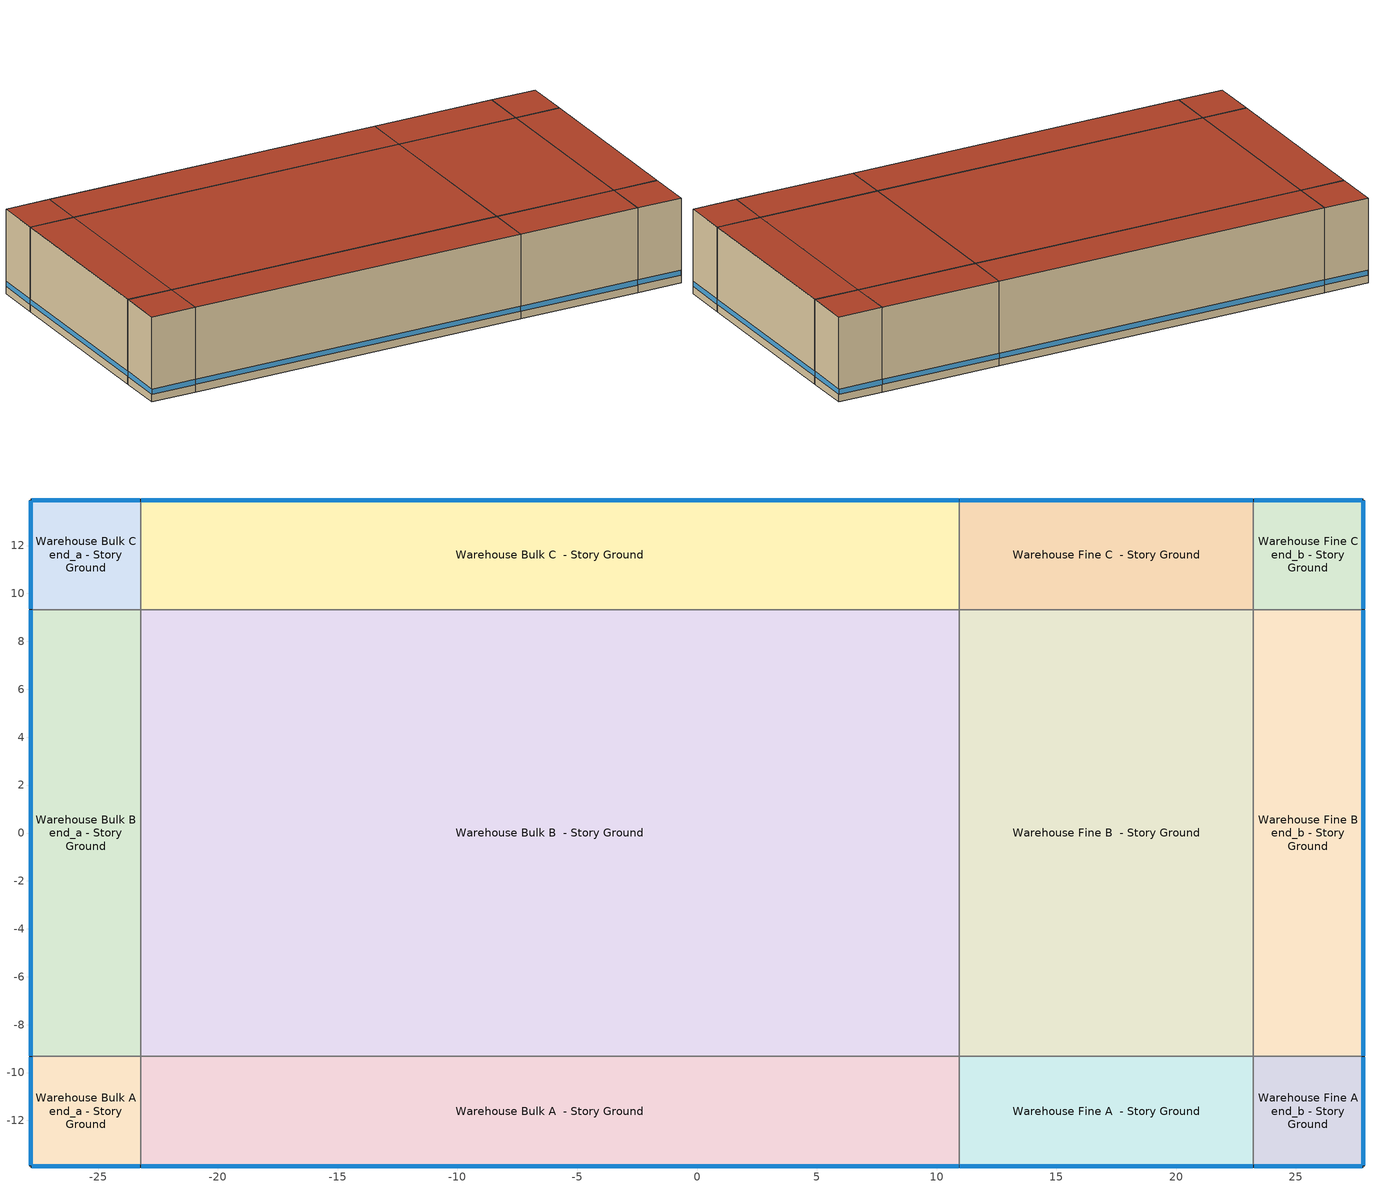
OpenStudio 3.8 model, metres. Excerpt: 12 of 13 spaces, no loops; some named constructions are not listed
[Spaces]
Warehouse Bulk A end_a - Story Ground
 floor ground (Foundation F 126 Perim 914 Area 209): -27.8,-13.9 -27.8,-9.33 -23.23,-9.33 -23.23,-13.9 z0
 wall outside: -27.8,-9.33 -27.8,-13.9 -23.23,-13.9 z0:8.53
 wall to Warehouse Bulk B end_a - Story Ground: -23.23,-9.33 -27.8,-9.33 z0:8.53
 wall to Warehouse Bulk A  - Story Ground: -23.23,-13.9 -23.23,-9.33 z0:8.53
 window (Window U-1.01 SHGC 0.74): -27.8,-9.36 -27.8,-13.88 / -27.78,-13.9 -23.26,-13.9 z0.76:1.28
 roof outside: -23.23,-13.9 -23.23,-9.33 -27.8,-9.33 -27.8,-13.9 z8.53
Warehouse Bulk B end_a - Story Ground
 floor ground (Foundation F 126 Perim 1866 Area 8531): -27.8,-9.33 -27.8,9.33 -23.23,9.33 -23.23,-9.33 z0
 wall outside: -27.8,9.33 -27.8,-9.33 z0:8.53
 wall to Warehouse Bulk C end_a - Story Ground: -23.23,9.33 -27.8,9.33 z0:8.53
 wall to Warehouse Bulk B  - Story Ground: -23.23,-9.33 -23.23,9.33 z0:8.53
 window (Window U-1.01 SHGC 0.74): -27.8,9.3 -27.8,-9.3 z0.76:1.28
 roof outside: -23.23,-9.33 -23.23,9.33 -27.8,9.33 -27.8,-9.33 z8.53
Warehouse Bulk C end_a - Story Ground
 floor ground (Foundation F 126 Perim 914 Area 209): -27.8,9.33 -27.8,13.9 -23.23,13.9 -23.23,9.33 z0
 wall outside: -23.23,13.9 -27.8,13.9 -27.8,9.33 z0:8.53
 wall to Warehouse Bulk C  - Story Ground: -23.23,9.33 -23.23,13.9 z0:8.53
 window (Window U-1.01 SHGC 0.74): -27.8,13.88 -27.8,9.36 / -23.26,13.9 -27.78,13.9 z0.76:1.28
 roof outside: -23.23,9.33 -23.23,13.9 -27.8,13.9 -27.8,9.33 z8.53
Warehouse Bulk A  - Story Ground
 floor ground (Foundation F 126 Perim 3418 Area 15629): -23.23,-13.9 -23.23,-9.33 10.95,-9.33 10.95,-13.9 z0
 wall outside: -23.23,-13.9 10.95,-13.9 z0:8.53
 wall to Warehouse Bulk B  - Story Ground: 10.95,-9.33 -23.23,-9.33 z0:8.53
 wall to Warehouse Fine A  - Story Ground: 10.95,-13.9 10.95,-9.33 z0:8.53
 window (Window U-1.01 SHGC 0.74): -23.21,-13.9 10.93,-13.9 z0.76:1.27
 roof outside: 10.95,-13.9 10.95,-9.33 -23.23,-9.33 -23.23,-13.9 z8.53
Warehouse Bulk B  - Story Ground
 floor ground (Foundation F 126 Perim 0 Area 63788): -23.23,-9.33 -23.23,9.33 10.95,9.33 10.95,-9.33 z0
 wall to Warehouse Bulk C  - Story Ground: 10.95,9.33 -23.23,9.33 z0:8.53
 wall to Warehouse Fine B  - Story Ground: 10.95,-9.33 10.95,9.33 z0:8.53
 roof outside: 10.95,-9.33 10.95,9.33 -23.23,9.33 -23.23,-9.33 z8.53
Warehouse Bulk C  - Story Ground
 floor ground (Foundation F 126 Perim 3418 Area 15629): -23.23,9.33 -23.23,13.9 10.95,13.9 10.95,9.33 z0
 wall outside: 10.95,13.9 -23.23,13.9 z0:8.53
 wall to Warehouse Fine C  - Story Ground: 10.95,9.33 10.95,13.9 z0:8.53
 window (Window U-1.01 SHGC 0.74): 10.93,13.9 -23.21,13.9 z0.76:1.27
 roof outside: 10.95,9.33 10.95,13.9 -23.23,13.9 -23.23,9.33 z8.53
Warehouse Fine A  - Story Ground
 floor ground (Foundation F 126 Perim 1228 Area 5614): 10.95,-13.9 10.95,-9.33 23.23,-9.33 23.23,-13.9 z0
 wall outside: 10.95,-13.9 23.23,-13.9 z0:8.53
 wall to Warehouse Fine B  - Story Ground: 23.23,-9.33 10.95,-9.33 z0:8.53
 wall to Warehouse Fine A end_b - Story Ground: 23.23,-13.9 23.23,-9.33 z0:8.53
 window (Window U-1.01 SHGC 0.74): 10.98,-13.9 23.21,-13.9 z0.76:1.28
 roof outside: 23.23,-13.9 23.23,-9.33 10.95,-9.33 10.95,-13.9 z8.53
Warehouse Fine B  - Story Ground
 floor ground (Foundation F 126 Perim 0 Area 22915): 10.95,-9.33 10.95,9.33 23.23,9.33 23.23,-9.33 z0
 wall to Warehouse Fine C  - Story Ground: 23.23,9.33 10.95,9.33 z0:8.53
 wall to Warehouse Fine B end_b - Story Ground: 23.23,-9.33 23.23,9.33 z0:8.53
 roof outside: 23.23,-9.33 23.23,9.33 10.95,9.33 10.95,-9.33 z8.53
Warehouse Fine C  - Story Ground
 floor ground (Foundation F 126 Perim 1228 Area 5614): 10.95,9.33 10.95,13.9 23.23,13.9 23.23,9.33 z0
 wall outside: 23.23,13.9 10.95,13.9 z0:8.53
 wall to Warehouse Fine C end_b - Story Ground: 23.23,9.33 23.23,13.9 z0:8.53
 window (Window U-1.01 SHGC 0.74): 23.21,13.9 10.98,13.9 z0.76:1.28
 roof outside: 23.23,9.33 23.23,13.9 10.95,13.9 10.95,9.33 z8.53
Warehouse Fine A end_b - Story Ground
 floor ground (Foundation F 126 Perim 914 Area 209): 23.23,-13.9 23.23,-9.33 27.8,-9.33 27.8,-13.9 z0
 wall outside: 23.23,-13.9 27.8,-13.9 27.8,-9.33 z0:8.53
 wall to Warehouse Fine B end_b - Story Ground: 27.8,-9.33 23.23,-9.33 z0:8.53
 window (Window U-1.01 SHGC 0.74): 23.26,-13.9 27.78,-13.9 / 27.8,-13.88 27.8,-9.36 z0.76:1.28
 roof outside: 27.8,-13.9 27.8,-9.33 23.23,-9.33 23.23,-13.9 z8.53
Warehouse Fine B end_b - Story Ground
 floor ground (Foundation F 126 Perim 1866 Area 8531): 23.23,-9.33 23.23,9.33 27.8,9.33 27.8,-9.33 z0
 wall outside: 27.8,-9.33 27.8,9.33 z0:8.53
 wall to Warehouse Fine C end_b - Story Ground: 27.8,9.33 23.23,9.33 z0:8.53
 window (Window U-1.01 SHGC 0.74): 27.8,-9.3 27.8,9.3 z0.76:1.28
 roof outside: 27.8,-9.33 27.8,9.33 23.23,9.33 23.23,-9.33 z8.53
Warehouse Fine C end_b - Story Ground
 floor ground (Foundation F 126 Perim 914 Area 209): 23.23,9.33 23.23,13.9 27.8,13.9 27.8,9.33 z0
 wall outside: 27.8,9.33 27.8,13.9 23.23,13.9 z0:8.53
 window (Window U-1.01 SHGC 0.74): 27.78,13.9 23.26,13.9 / 27.8,9.36 27.8,13.88 z0.76:1.28
 roof outside: 27.8,9.33 27.8,13.9 23.23,13.9 23.23,9.33 z8.53
[Schedule:Ruleset]
Name | Default Day Schedule | Summer Design Day Schedule | Winter Design Day Schedule
Warehouse BLDG_LIGHT_STORAGE_SCH | Warehouse BLDG_LIGHT_STORAGE_SCH Default | Warehouse BLDG_LIGHT_STORAGE_SCH Summer Design Day | Warehouse BLDG_LIGHT_STORAGE_SCH Winter Design Day
Warehouse Bldg Equip | Warehouse Bldg Equip Default | Warehouse Bldg Equip Summer Design Day | Warehouse Bldg Equip Winter Design Day
Clothing Schedule | Clothing Schedule Default Winter Clothes
Warehouse BLDG_LIGHT_OFFICE_SCH | Warehouse BLDG_LIGHT_OFFICE_SCH Default | Warehouse BLDG_LIGHT_OFFICE_SCH Summer Design Day | Warehouse BLDG_LIGHT_OFFICE_SCH Winter Design Day
Warehouse Office_Plug_SCH | Warehouse Office_Plug_SCH Default | Warehouse Office_Plug_SCH Summer Design Day | Warehouse Office_Plug_SCH Winter Design Day
[Schedule:Day]
Warehouse Bldg Occ WntrDsn|Wknd Day: Average, 7, 45, 0, 24, 0, 0
Warehouse BLDG_LIGHT_STORAGE_SCH Default: Average, 7, 45, 0.1, 24, 0, 0.1
Warehouse BLDG_LIGHT_STORAGE_SCH Summer Design Day; Always On Default; Clothing Schedule Default Winter Clothes; Warehouse BLDG_LIGHT_OFFICE_SCH Summer Design Day; Warehouse Office_Plug_SCH Summer Design Day: 24, 0, 1
Warehouse BLDG_LIGHT_STORAGE_SCH Wkdy Day: Average, 6, 15, 0.1, 6, 30, 0.225, 6, 45, 0.35, 7, 0, 0.475, 7, 15, 0.6, 7, 30, 0.6375, 7, 45, 0.675, 8, 0, 0.7125, 8, 15, 0.75, 8, 30, 0.775, 8, 45, 0.8, 9, 0, 0.825, 9, 15, 0.85, 18, 45, 0.85, 19, 0, 0.825, 19, 15, 0.8, 19, 30, 0.775, 19, 45, 0.75, 20, 0, 0.7125, 20, 15, 0.675, 20, 30, 0.6375, 20, 45, 0.6, 21, 0, 0.475, 21, 15, 0.35, 21, 30, 0.225, 21, 45, 0.1, 24, 0, 0.1
Warehouse BLDG_LIGHT_STORAGE_SCH Winter Design Day; Work Efficiency Schedule Default; Warehouse BLDG_LIGHT_OFFICE_SCH Winter Design Day; Warehouse Office_Plug_SCH Winter Design Day: 24, 0, 0
Warehouse Bldg Equip Default: Average, 7, 45, 0.25, 20, 15, 1, 24, 0, 0.25
Warehouse Bldg Equip Summer Design Day; Warehouse Bldg Equip Winter Design Day: 8, 0, 0.25, 17, 0, 1, 24, 0, 0.25
Warehouse Bldg Equip Wknd|Hol Day: Average, 7, 45, 0.25, 24, 0, 0.25
Clothing Schedule Summer Clothes: 24, 0, 0.5
Air Velocity Schedule Default: 24, 0, 0.2
Warehouse BLDG_LIGHT_OFFICE_SCH Default: Average, 7, 45, 0.18, 24, 0, 0.18
Warehouse BLDG_LIGHT_OFFICE_SCH Wkdy Day: Average, 5, 15, 0.18, 5, 30, 0.184186, 5, 45, 0.188371, 6, 0, 0.192556, 6, 15, 0.196742, 6, 30, 0.237373, 6, 45, 0.278005, 7, 0, 0.318636, 7, 15, 0.359268, 7, 30, 0.434115, 7, 45, 0.508963, 8, 0, 0.583811, 8, 15, 0.658658, 13, 0, 0.658658, 13, 15, 0.639412, 13, 30, 0.620165, 13, 45, 0.600919, 14, 0, 0.581672, 14, 15, 0.600919, 14, 30, 0.620165, 14, 45, 0.639412, 15, 0, 0.658658, 19, 45, 0.658658, 20, 0, 0.624442, 20, 15, 0.590226, 20, 30, 0.55601, 20, 45, 0.521794, 21, 0, 0.436345, 21, 15, 0.350897, 21, 30, 0.265448, 21, 45, 0.18, 24, 0, 0.18
Warehouse Office_Plug_SCH Default: Average, 7, 45, 0.25545, 24, 0, 0.25545
Warehouse Office_Plug_SCH Wkdy Day: Average, 5, 15, 0.25545, 5, 30, 0.264289, 5, 45, 0.273128, 6, 0, 0.281967, 6, 15, 0.290807, 6, 30, 0.339274, 6, 45, 0.387742, 7, 0, 0.43621, 7, 15, 0.484677, 7, 30, 0.605847, 7, 45, 0.727016, 8, 0, 0.848186, 8, 15, 0.969355, 19, 45, 0.969355, 20, 0, 0.848186, 20, 15, 0.727016, 20, 30, 0.605847, 20, 45, 0.484677, 21, 0, 0.427371, 21, 15, 0.370064, 21, 30, 0.312757, 21, 45, 0.25545, 24, 0, 0.25545
Warehouse HtgSetp Sat Day: Average, 1, 45, 21.1, 13, 45, 15.6, 24, 0, 21.1
Warehouse HtgSetp Sun Day: Average, 7, 45, 15.6, 24, 0, 15.6
Warehouse Cooling Setpoint Sat Day: Average, 15, 45, 27.3333, 24, 0, 27.3333
Warehouse Cooling Setpoint Wkdy|SmrDsn Day: Average, 5, 45, 27.3333, 20, 15, 24, 24, 0, 27.3333
Building Hours of Operation NonResidential Sunday: 7, 45, 0, 14, 0, 1, 24, 0, 0
autogen Warehouse Activity 0_day_sch: Average, 24, 0, 120
autogen Warehouse ClgSetp BulkStorage 0_day_sch: Average, 24, 0, 50
autogen Warehouse ClgSetp FineStorage 0_day_sch: Average, 24, 0, 26.7
autogen Warehouse HtgSetp BulkStorage 0_day_sch; autogen Warehouse HtgSetp FineStorage 0_day_sch: Average, 24, 0, 16.1111
[Schedule:Rule] Rule Order=0; Date Specification Type=DateRange; Start Day=1
Name | Schedule Ruleset | Day Schedule | Apply Monday | Apply Tuesday | Apply Wednesday | Apply Thursday | Apply Friday | Start Month | End Month | End Day | Apply Sunday | Apply Saturday
Schedule Rule 2 | Warehouse BLDG_LIGHT_STORAGE_SCH | Warehouse BLDG_LIGHT_STORAGE_SCH Wkdy Day | Yes | Yes | Yes | Yes | Yes | 1 | 12 | 31
Schedule Rule 4 | Warehouse Bldg Equip | Warehouse Bldg Equip Wknd|Hol Day |  |  |  |  |  | 1 | 12 | 31 | Yes | Yes
Schedule Rule 5 | Clothing Schedule | Clothing Schedule Summer Clothes |  |  |  |  |  | 5 | 9 | 30
Schedule Rule 6 | Warehouse BLDG_LIGHT_OFFICE_SCH | Warehouse BLDG_LIGHT_OFFICE_SCH Wkdy Day | Yes | Yes | Yes | Yes | Yes | 1 | 12 | 31
Schedule Rule 7 | Warehouse Office_Plug_SCH | Warehouse Office_Plug_SCH Wkdy Day | Yes | Yes | Yes | Yes | Yes | 1 | 12 | 31
